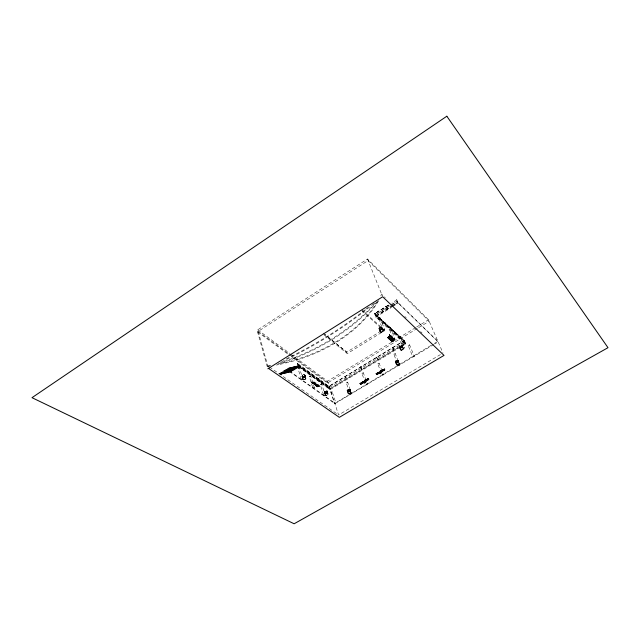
<?xml version="1.0" encoding="UTF-8"?>
<svg xmlns="http://www.w3.org/2000/svg" width="640" height="640" viewBox="0 0 640 640"><rect width="100%" height="100%" fill="white"/><g stroke="black" fill="none" stroke-linecap="round" stroke-linejoin="round"><path stroke-width="0.48" stroke-dasharray="3.2 2.4" d="M404.232 340.496L374.888 313.736M405.168 342.816L375.792 316.136M376.064 373.928L384.52 368.736C386.728 371.784 381.904 367.592 384.8 370L376.832 374.776L376.56 373.512M375.288 315.04L404.664 341.72L375.328 314.944M359.84 383.688L367.6 378.656L368.976 379.848L368.744 378.296L359.784 383.528L361.096 384.568L360.88 383.016L361.008 384.408M329.488 388.616L298.32 366.016L329.432 388.696M297.944 368.32L298.456 367.736L299.432 367.84L303.08 379.752L302.368 380.4L301.584 380.24L297.944 368.32L298.768 368.6L299.472 367.952M301.536 380.128L302.256 379.48L303.08 379.752M297.912 364.904L329.088 387.488L297.952 364.808M309.264 376.496L310.72 376.024L314.424 387.808L313.712 388.44L312.952 388.288L309.264 376.496L310.064 376.768L310.76 376.136M312.912 388.176L313.616 387.544L314.424 387.808M320.2 384.392L321.632 383.928L325.368 395.584L324.672 396.2L323.928 396.056L320.2 384.392L320.976 384.648L321.664 384.032M323.888 395.952L324.592 395.328L325.368 395.584M376.288 374.016C378.152 375.048 384.32 371.152 384.096 369.336M360.296 383.608C362.544 384.696 366.952 380.936 368.304 379.248M315.936 385.096L316.056 386.104L315.656 385.112M316.52 385.512C317.136 388.864 315.288 382.328 317.496 387.192C325.4 385.56 303.184 377.008 319.4 386.04M311.352 381.904L317.936 386.808L311.168 381.952L312.344 383.216M377.64 301.528C355.968 335.984 317.064 356.232 278.04 364.112M380.776 295.88L381.672 294.264L385.28 297.728M378.784 300.536C357.152 336.536 316.616 357.416 276.36 365.056M360.856 384.352L368.904 379.528L367.672 378.792M380.344 372.928L380.608 373.904L380.104 373.064M364.136 382.664L364.56 383.52L364.304 382.544M368.76 378.384L360.12 383.552M384.8 368.76L376.112 373.96M377.224 301.472C351.184 331.672 315.392 352.312 277.656 364.28M376.76 374.496L384.792 369.992L384.52 368.736L375.784 373.928L377.072 374.992L376.728 373.408M391.344 340.024L391.568 341.176L390.76 339.616M375.12 303.08C349.8 331.256 316.08 350.952 280.312 362.752M365.504 382.928L364.952 381.92L365.248 383.008M368.176 379.192L364.512 382.136L360.424 383.808M384.728 370.064C382.608 369.768 379.624 374.352 376.408 374.224M311.888 382.384L317.752 386.552M311.992 382.768L311.488 381.864M317.048 386.392L316.6 385.528L317.48 387.032M365.736 309.28L369.36 306.344M373.944 303.44C345.336 327.304 313.408 347.088 279.6 362.704M365.016 309.872C340.672 329.016 314.168 345.392 286.264 358.816M389.312 336.464L389.32 334.472L389.512 336.544L387.384 337.688L389.256 336.344L394.232 340.752L392.136 341.912M268.136 367.112L257.72 329.808L367.496 258.992L428.536 319.776L443 353.056M267.312 366.896L257.536 331.8L368.12 260.544L429.176 321.24L418.128 327.952M393.776 340L389.144 335.848L393.776 340L394.136 338.76L394.24 340.784M394.152 338.816L389.232 334.624L389.288 335.8M386 306.576L387.272 309.744L385.784 306.304M396.592 299.568L398.296 303.184L438.152 341.896L434.736 343.936M388.488 305.032L375.2 313.32L376.48 316.456L374.976 313.032L376.28 316.592L375.832 316.872L374.568 313.664L375.04 313.408L376.256 316.568M396.896 299.784L391.872 303.12M388.576 305.144L375.2 313.344L388.584 305.168M292.544 367.064L293.496 368.072L292.544 367.064L280.592 374.464L279.744 373.872L279.624 373.456L288.256 368.08L289.224 369.096L288.256 368.08M280.376 373.72L290.112 367.64L291.064 368.656L290.944 368.24L281.224 374.304L280.376 373.72L280.256 373.304L288.872 367.936L289.84 368.952L288.872 367.936M279.744 373.872L289.496 367.792L290.456 368.8L289.496 367.792M375.752 314.664L389.856 305.768M390.624 305.224L397.352 301.144L375.664 314.536M293.752 366.784L294.696 367.784L293.752 366.784L281.856 374.152L280.888 373.144L281.008 373.56L290.72 367.496L291.68 368.504L290.72 367.496M297.336 363.528L297.76 363.272L297.336 363.528L298.288 366.728L298.744 366.488M279.624 373.456L280.472 374.048L291.328 367.352L292.288 368.36L291.328 367.352M280.256 373.304L281.104 373.888L289.712 368.536M294.944 366.496L295.888 367.496L294.944 366.496L283.104 373.832L282.144 372.832L282.264 373.248L291.944 367.208L292.888 368.216L291.944 367.208M296.136 366.216L297.072 367.208L296.136 366.216L284.352 373.52L283.392 372.528L283.512 372.936L293.152 366.92L294.096 367.928L293.152 366.92M282.48 373.992L281.52 372.992L282.48 373.992L292.16 367.952M376.216 315.856L391.152 306.424M391.936 305.904L397.84 302.328L391.96 305.944M289.824 372.152L288.888 371.168L289.824 372.152L298.24 366.928L298.12 366.52L297.312 365.936L285.584 373.216L284.632 372.224L284.752 372.632L294.352 366.64L295.288 367.64L294.352 366.64M376.184 315.728L391.208 306.512M283.728 373.68L282.768 372.68L283.728 373.68L293.368 367.656M393.032 305.704L375.456 316.624L405.304 344.136L330.072 389.608L298.888 366.992L290.48 372.208L290.304 371.6L298.704 366.384M393.864 305.184L398.048 302.584L437.904 341.32L434.48 343.368M298.24 366.928L297.432 366.344L286.808 372.912L285.856 371.92L285.976 372.328L295.544 366.36L296.48 367.352L295.544 366.36M284.968 373.368L284.016 372.376L284.968 373.368L294.568 367.376M297.536 366.664L288.016 372.608L287.08 371.616L287.2 372.024L296.728 366.08L297.536 366.664L297.656 367.072L289.224 372.304L288.288 371.32L289.224 372.304M375.688 317.224L391.6 307.344M392.432 306.824L398.296 303.184M286.192 373.064L285.248 372.072L286.192 373.064L297.896 365.8L330.224 389.208L328.944 385.888L329.96 389.016M288.408 371.728L296.848 366.48L297.656 367.072M287.416 372.76L286.472 371.768L287.416 372.76L296.944 366.808M289.608 371.424L298.024 366.208L298.824 366.784L290.424 372L289.608 371.424L289.488 371.024L334.696 403.064L335.84 402.912L335.256 403.704L334.528 403.56L330.768 392.024L332.096 391.48L335.92 402.992M288.624 372.456L287.688 371.472L288.624 372.456L298.12 366.52M323.728 334.64L347.256 353.6L384.248 330.88L383.664 329.384L346.744 352.128L324.736 334.368M314.136 381.976L312.416 383.192M312.248 383.296L314.176 382.096M314.176 382.288L312.2 383.464L311.144 382.112M393.872 338.84L393.944 340.608L392.024 341.784L387.376 337.648L389.36 336.456M319.24 385.648L317.432 386.744L319.232 385.792M392.456 341.544L387.992 337.288M388.112 337.192L392.84 341.312L388.576 337.128M393.888 340.496L389.072 336.632M290.632 354.024L327.56 381.192L415.808 327.512M416.656 327L428.536 319.776M417.272 328.472L327.464 383.04L288.88 354.768M344.952 376.192L346.272 379.504M360.616 366.696L361.984 370.008L360.864 366.896M376.464 357.088L377.88 360.4L376.712 357.288M393.768 350.432L392.552 347.336M404.048 340.728L405.296 343.816L404.048 340.728L329.128 386.248L403.936 340.84M329.528 387.352L404.488 342.136M329.96 388.672L404.96 343.24M361.728 369.808L360.656 366.672M376.848 374.552L375.88 373.688L383.696 369L384.952 370.056M359.928 383.408L368.392 378.272L368.736 379.632M360.128 383.688L368.536 378.648M376.128 374.096L384.52 368.736M368.616 378.824L360.072 383.432M384.664 369.2L376.232 374.184L375.856 373.848M368.672 379.104L360.568 383.904L368.504 378.8M384.56 369.208L376.552 374.312L384.592 369.08M376.664 374.416L384.56 369.72M368.576 379.512L360.68 384L368.656 379.704M360.84 384.24L368.68 379.504M384.752 369.872L376.824 374.656L376.744 374.168M431.056 345.416L334.528 403.56M433.88 344.448L334.888 403.648L290.48 372.208M440.456 354.568L338.584 414.968L327.56 381.192M389.256 334.704L393.888 338.864M389.264 334.88L393.752 339.648M389.248 335.032L393.984 339.328M389.288 335.296L393.912 339.872L389.264 335.392M393.736 339.24L389.24 334.888M269.864 365.912L267.96 366.48L269.824 366.16M267.784 365.84L271.512 365.216M313.44 382.4C331.12 395.248 302.24 374.176 317.288 386.168C323.032 389.272 302.488 375.536 318.712 386.136L318.712 386.136M381.24 372.424L381.552 373.24M390.952 340.68L390.584 339.728M387.328 337.52L392.168 341.84M269.424 366.984L337.768 414.408M281.008 373.56L281.856 374.152M283.512 372.936L284.352 373.52M282.264 373.248L283.104 373.832M284.752 372.632L285.584 373.216M285.976 372.328L286.808 372.912M287.2 372.024L288.016 372.608M290.112 367.64L290.944 368.24M313.504 382.696L318.368 386.36M318.392 386.352L313.104 382.752M318.176 386.296L313.048 382.784M312.928 382.856L318.048 386.52M311.376 381.976L317.888 386.64M312.312 383.088L317.536 386.848M318.872 385.872L313.76 382.2L319.064 385.928M313.784 382.336L318.92 385.84M297.936 364.832L329.088 387.488M329.776 389.016L328.76 385.888L328.352 386.136L329.4 389.28L405.528 343.232L404.248 340.12L403.824 340.376L405.304 344.136M258.168 331.392L288.688 353.8M289.496 354.384L328.048 382.688M257.536 331.8L288.08 354.184M257.72 329.808L289.832 353.432M360.744 383.736L360.944 384.328L359.88 383.288M388.488 337.056L390.216 339.384L393.168 341.352L388.12 337.04L392.84 341.312M367.6 378.656L368.88 379.688M323.208 333.104L346.728 352.096L347.256 353.6M375.88 373.688L377 374.672M387.72 337.44L392.368 341.424M387.712 337.664L392.504 341.72M387.624 337.512L392.312 341.456M388.888 336.72L393.512 340.896L388.568 336.92M388.944 336.912L393.768 340.952L388.96 336.904M388.464 336.832L393.096 340.976M361.84 310.752L384.248 330.88M393.88 340.68L389.256 336.344M361.984 309.872L383.68 329.424M374.864 313.752L404.192 340.568M374.824 313.824L404.152 340.592M404.76 316.4L406.208 317.784M420.632 331.616L422.08 333M330.8 392.128L331.704 392.208L332.176 391.56M360.864 383.168L360.856 383.704M376.8 373.752L376.936 374.168L376.752 373.488M350.168 394.208L351.6 393.744L347.656 382.224L346.752 382.136L346.24 382.688L350.168 394.208L350.664 393.552L351.568 393.632M384.704 369.544L384.432 368.648M346.272 382.792L347.176 382.888L347.656 382.224M366 384.736L366.904 384.832L367.408 384.16L363.32 372.776L362.424 372.68L361.92 373.352L366 384.736L366.504 384.072L367.408 384.16M361.92 373.352L362.824 373.448L363.32 372.776M382.016 375.16L382.92 375.256L383.44 374.576L379.168 363.216L378.272 363.112L377.76 363.792L382.016 375.16L382.536 374.48L383.44 374.576M377.76 363.792L378.656 363.896L379.168 363.216M398.232 365.456L399.128 365.56L399.664 364.872L395.208 353.536L394.32 353.432L393.792 354.12L398.232 365.456L398.768 364.768L399.664 364.872M393.792 354.12L394.68 354.232L395.208 353.536M388.784 327.784C391.072 328.68 389.728 325.544 388.784 327.784L393.352 339.32M404.704 347.592C402.456 346.744 403.728 349.76 404.704 347.592L400.096 336.176L399.192 336.048L398.648 336.768L403.272 348.456M412.776 356.76L413.664 356.872L414.216 356.168L409.592 344.864L408.712 344.744L408.168 345.448L412.776 356.76L413.328 356.056L414.216 356.168M398.648 336.768L399.552 336.896L400.096 336.176M408.168 345.448L409.056 345.56L409.592 344.864M367.496 258.992L382.424 296.136M401.96 345.664L403.176 348.696M399.344 346.744L400.552 349.776M399.176 346.808L400.32 349.664M390.256 327.176L394.848 338.712M398.12 360.536L399.232 363.376M392.744 347.576L394.008 350.648M380.056 317.848L384.624 329.496M378.56 318.464L383.168 330.408M395.392 361.656L396.568 364.672M382.184 328.248A1.56 0.936 -21.3 0 1 379.936 329.624A1.56 0.936 -21.3 0 1 379.936 327.928A1.56 0.936 -21.3 0 1 382.184 328.248L382.248 328.304A1.56 0.936 -21.3 0 1 379.976 329.712A1.56 0.936 -21.3 0 1 379.976 328.016A1.56 0.936 -21.3 0 1 382.216 328.336M395.232 361.72L396.336 364.56M381.856 327.56L383.064 330.656M379.144 328.68L380.344 331.776M378.976 328.752L380.104 331.672M367.792 378.8L368 379.472M349.952 389.44L350.928 392.296M349.792 389.504L350.832 392.536M347.28 390.528L348.312 393.56M347.12 390.592L348.096 393.456M327.112 390.952L328.12 394.056A1.552 0.872 -18 0 1 325.936 395.376A1.552 0.872 -18 0 1 325.808 393.84A1.552 0.872 -18 0 1 328.12 394.056M326.96 391.016L328.008 394.272A1.376 0.776 -18 0 1 326.072 395.44A1.376 0.776 -18 0 1 325.952 394.08A1.376 0.776 -18 0 1 328.008 394.272M324.36 391.864L325.344 394.928M305.008 375.216A1.6 0.936 -17.1 0 1 302.768 376.592A1.6 0.936 -17.1 0 1 302.584 374.96A1.6 0.936 -17.1 0 1 305.008 375.216L305.92 378.168A1.608 0.936 -17.2 0 1 303.672 379.544A1.608 0.936 -17.2 0 1 303.488 377.912A1.608 0.936 -17.2 0 1 305.92 378.168M304.832 375.256A1.424 0.832 -17.1 0 1 302.848 376.48A1.424 0.832 -17.1 0 1 302.68 375.032A1.424 0.832 -17.1 0 1 304.832 375.256L305.8 378.384A1.432 0.832 -17.2 0 1 303.808 379.608A1.432 0.832 -17.2 0 1 303.64 378.168A1.432 0.832 -17.2 0 1 305.8 378.384M302.072 375.92L303.032 379.056M297.728 363.248L298.824 366.784M297.896 365.8L298.024 366.208M297.312 365.936L297.432 366.344M296.728 366.08L296.848 366.48M281.104 373.888L281.224 374.304M280.472 374.048L280.592 374.464M368.392 378.272L368.56 379.08M297.544 363.672L328.712 386.288L297.544 363.672M385.016 322.536L384.552 322.784L385.824 325.96L386.264 325.688L385.016 322.536M308.504 371.112L308.064 371.344L309.088 374.552L309.504 374.296L308.504 371.112M394.656 331.344L394.192 331.584L395.472 334.736L395.904 334.464L394.656 331.344M318.904 378.696L318.464 378.928L319.496 382.104L319.912 381.856L318.904 378.696M393.704 339.536A0.808 0.472 -21.6 0 0 394.872 338.832A0.808 0.472 -21.6 0 0 393.72 338.68A0.808 0.472 -21.6 0 0 393.704 339.536M378.92 318.696A0.808 0.496 -21.5 0 0 380.088 317.976A0.808 0.496 -21.5 0 0 378.92 317.8A0.808 0.496 -21.5 0 0 378.92 318.696M383.472 330.344A0.816 0.488 -21.4 0 0 384.648 329.624A0.816 0.488 -21.4 0 0 383.48 329.456A0.816 0.488 -21.4 0 0 383.472 330.344M400.168 347.992A1.592 0.92 -21.7 0 0 402.48 346.6A1.592 0.92 -21.7 0 0 400.224 346.304A1.592 0.92 -21.7 0 0 400.168 347.992M401.008 350.088A1.6 0.92 -21.7 0 0 403.32 348.696A1.6 0.92 -21.7 0 0 401.064 348.4A1.6 0.92 -21.7 0 0 401.008 350.088M401.096 349.976A1.416 0.816 -21.7 0 0 403.152 348.736A1.416 0.816 -21.7 0 0 401.144 348.472A1.416 0.816 -21.7 0 0 401.096 349.976M399.952 347.112A1.416 0.824 -21.7 0 0 402 345.88A1.416 0.824 -21.7 0 0 400 345.616A1.416 0.824 -21.7 0 0 399.952 347.112M400.216 347.936A1.512 0.872 -21.7 0 0 402.392 346.616A1.512 0.872 -21.7 0 0 400.264 346.336A1.512 0.872 -21.7 0 0 400.216 347.936A1.512 0.872 -21.7 0 0 402.36 346.536A1.592 0.92 -21.7 0 0 400.192 346.224A1.592 0.92 -21.7 0 0 400.136 347.912A1.592 0.92 -21.7 0 0 402.448 346.52A1.512 0.872 -21.7 0 0 400.232 346.256A1.512 0.872 -21.7 0 0 400.184 347.856M401.168 350.144A1.416 0.816 -21.7 0 0 403.216 348.912A1.416 0.816 -21.7 0 0 401.216 348.648A1.416 0.816 -21.7 0 0 401.168 350.144M400.088 347.784A1.592 0.92 -21.7 0 0 402.392 346.392A1.592 0.92 -21.7 0 0 400.136 346.096A1.592 0.92 -21.7 0 0 400.088 347.784M399.864 347.224A1.592 0.92 -21.7 0 0 402.168 345.84A1.592 0.92 -21.7 0 0 399.92 345.536A1.592 0.92 -21.7 0 0 399.864 347.224M400.128 347.728A1.512 0.872 -21.7 0 0 402.312 346.408A1.512 0.872 -21.7 0 0 400.176 346.128A1.512 0.872 -21.7 0 0 400.128 347.728M380.056 329.928A1.56 0.936 -21.3 0 0 382.296 328.544A1.56 0.936 -21.3 0 0 380.024 328.144A1.56 0.936 -21.3 0 0 380.024 329.84A1.56 0.936 -21.3 0 0 382.264 328.464A1.56 0.936 -21.3 0 0 380.056 328.224A1.56 0.936 -21.3 0 0 380.056 329.928M380.84 332.12A1.656 0.992 -21.3 0 0 383.216 330.664A1.656 0.992 -21.3 0 0 380.848 330.328A1.656 0.992 -21.3 0 0 380.84 332.12M380.928 332A1.472 0.88 -21.3 0 0 383.04 330.704A1.472 0.88 -21.3 0 0 380.936 330.408A1.472 0.88 -21.3 0 0 380.928 332M379.8 329.088A1.464 0.88 -21.3 0 0 381.904 327.792A1.464 0.88 -21.3 0 0 379.8 327.488A1.464 0.88 -21.3 0 0 379.8 329.088M381 332.176A1.472 0.88 -21.3 0 0 383.112 330.88A1.472 0.88 -21.3 0 0 381 330.584A1.472 0.88 -21.3 0 0 381 332.176M379.712 329.208A1.648 0.992 -21.3 0 0 382.08 327.752A1.648 0.992 -21.3 0 0 379.712 327.408A1.648 0.992 -21.3 0 0 379.712 329.208M396.2 362.872A1.56 0.888 -21.3 0 0 398.456 361.52A1.56 0.888 -21.3 0 0 396.24 361.256A1.56 0.888 -21.3 0 0 396.2 362.872M397.016 364.96A1.568 0.888 -21.2 0 0 399.28 363.608A1.568 0.888 -21.2 0 0 397.056 363.336A1.568 0.888 -21.2 0 0 397.016 364.96M397.104 364.848A1.392 0.784 -21.2 0 0 399.112 363.648A1.392 0.784 -21.2 0 0 397.136 363.408A1.392 0.784 -21.2 0 0 397.104 364.848M395.992 362.008A1.384 0.792 -21.3 0 0 398 360.808A1.384 0.792 -21.3 0 0 396.024 360.568A1.384 0.792 -21.3 0 0 395.992 362.008M396.248 362.824A1.48 0.84 -21.3 0 0 398.376 361.544A1.48 0.84 -21.3 0 0 396.28 361.288A1.48 0.84 -21.3 0 0 396.248 362.824A1.56 0.888 -21.3 0 0 398.432 361.448A1.56 0.888 -21.3 0 0 396.208 361.176A1.56 0.888 -21.3 0 0 396.176 362.792M396.216 362.744A1.48 0.84 -21.3 0 0 398.352 361.464A1.48 0.84 -21.3 0 0 396.248 361.208A1.48 0.84 -21.3 0 0 396.216 362.744M397.168 365.024A1.392 0.784 -21.2 0 0 399.176 363.816A1.392 0.784 -21.2 0 0 397.208 363.584A1.392 0.784 -21.2 0 0 397.168 365.024M396.12 362.672A1.56 0.888 -21.3 0 0 398.376 361.32A1.56 0.888 -21.3 0 0 396.16 361.048A1.56 0.888 -21.3 0 0 396.12 362.672M395.904 362.12A1.56 0.888 -21.3 0 0 398.16 360.768A1.56 0.888 -21.3 0 0 395.944 360.496A1.56 0.888 -21.3 0 0 395.904 362.12M396.168 362.616A1.48 0.84 -21.3 0 0 398.296 361.336A1.48 0.84 -21.3 0 0 396.168 361A1.48 0.84 -21.3 0 0 396.128 362.536A1.48 0.84 -21.3 0 0 398.264 361.256A1.48 0.84 -21.3 0 0 396.2 361.08A1.48 0.84 -21.3 0 0 396.168 362.616M396.088 362.584A1.56 0.888 -21.3 0 0 398.344 361.232A1.56 0.888 -21.3 0 0 396.128 360.968A1.56 0.888 -21.3 0 0 396.088 362.584M348.064 391.64A1.536 0.856 -18.9 0 0 350.24 390.336A1.536 0.856 -18.9 0 0 347.992 390.12A1.536 0.856 -18.9 0 0 348.064 391.64A1.448 0.808 -18.9 0 0 350.16 390.352A1.448 0.808 -18.9 0 0 348.032 390.144A1.448 0.808 -18.9 0 0 348.104 391.584M348.808 393.816A1.536 0.856 -18.9 0 0 350.992 392.512A1.536 0.856 -18.9 0 0 348.736 392.296A1.536 0.856 -18.9 0 0 348.808 393.816M348.888 393.712A1.368 0.76 -18.9 0 0 350.824 392.552A1.368 0.76 -18.9 0 0 348.824 392.36A1.368 0.76 -18.9 0 0 348.888 393.712M347.912 390.856A1.36 0.76 -18.9 0 0 349.848 389.696A1.36 0.76 -18.9 0 0 347.848 389.496A1.36 0.76 -18.9 0 0 347.912 390.856M348.944 393.888A1.368 0.76 -18.9 0 0 350.888 392.728A1.368 0.76 -18.9 0 0 348.88 392.536A1.368 0.76 -18.9 0 0 348.944 393.888M348.024 391.512A1.536 0.856 -18.9 0 0 350.2 390.208A1.536 0.856 -18.9 0 0 347.952 389.992A1.536 0.856 -18.9 0 0 348.024 391.512M347.832 390.96A1.528 0.856 -18.9 0 0 350.008 389.656A1.528 0.856 -18.9 0 0 347.76 389.432A1.528 0.856 -18.9 0 0 347.832 390.96M348.064 391.464A1.448 0.808 -18.9 0 0 350.12 390.232A1.448 0.808 -18.9 0 0 347.992 390.024A1.448 0.808 -18.9 0 0 348.064 391.464M348.032 391.376A1.448 0.808 -18.9 0 0 350.088 390.144A1.448 0.808 -18.9 0 0 347.96 389.936A1.448 0.808 -18.9 0 0 348.032 391.376A1.536 0.856 -18.9 0 0 350.168 390.128A1.536 0.856 -18.9 0 0 347.92 389.904A1.536 0.856 -18.9 0 0 347.992 391.432M325.256 393.256A1.552 0.872 -17.9 0 0 327.432 391.936A1.552 0.872 -17.9 0 0 325.128 391.72A1.552 0.872 -17.9 0 0 325.256 393.256M326.016 395.264A1.376 0.776 -18 0 0 327.952 394.096A1.376 0.776 -18 0 0 325.896 393.904A1.376 0.776 -18 0 0 326.016 395.264M325.088 392.376A1.376 0.776 -17.9 0 0 327.016 391.208A1.376 0.776 -17.9 0 0 324.968 391.016A1.376 0.776 -17.9 0 0 325.088 392.376M325.296 393.2A1.464 0.824 -17.9 0 0 327.352 391.96A1.464 0.824 -17.9 0 0 325.168 391.752A1.464 0.824 -17.9 0 0 325.296 393.2M325.224 392.992A1.464 0.824 -17.9 0 0 327.288 391.752A1.464 0.824 -17.9 0 0 325.072 391.456A1.552 0.872 -17.9 0 0 325.192 393.048A1.552 0.872 -17.9 0 0 327.368 391.728A1.552 0.872 -17.9 0 0 325.056 391.512A1.464 0.824 -17.9 0 0 325.2 392.912A1.464 0.824 -17.9 0 0 327.256 391.664A1.464 0.824 -17.9 0 0 325.104 391.544A1.464 0.824 -17.9 0 0 325.224 392.992A1.552 0.872 -17.9 0 0 327.336 391.648A1.552 0.872 -17.9 0 0 325.032 391.424A1.552 0.872 -17.9 0 0 325.16 392.96M325.008 392.48A1.544 0.872 -17.9 0 0 327.184 391.168A1.544 0.872 -17.9 0 0 324.88 390.952A1.544 0.872 -17.9 0 0 325.008 392.48M302.984 377.296A1.608 0.936 -17.1 0 0 305.224 375.92A1.608 0.936 -17.1 0 0 302.8 375.664A1.608 0.936 -17.1 0 0 302.984 377.296M303.752 379.432A1.432 0.832 -17.2 0 0 305.744 378.208A1.432 0.832 -17.2 0 0 303.584 377.984A1.432 0.832 -17.2 0 0 303.752 379.432M303.024 377.24A1.52 0.888 -17.1 0 0 305.136 375.936A1.52 0.888 -17.1 0 0 302.84 375.696A1.52 0.888 -17.1 0 0 303.024 377.24M302.944 377.16A1.608 0.936 -17.1 0 0 305.184 375.784A1.608 0.936 -17.1 0 0 302.76 375.536A1.608 0.936 -17.1 0 0 302.944 377.16M302.984 377.104A1.52 0.888 -17.1 0 0 305.096 375.808A1.52 0.888 -17.1 0 0 302.8 375.568A1.52 0.888 -17.1 0 0 302.984 377.104M302.952 377.024A1.52 0.888 -17.1 0 0 305.072 375.72A1.52 0.888 -17.1 0 0 302.776 375.48A1.52 0.888 -17.1 0 0 302.952 377.024M302.92 377.072A1.608 0.936 -17.1 0 0 305.152 375.704A1.608 0.936 -17.1 0 0 302.728 375.448A1.608 0.936 -17.1 0 0 302.92 377.072"/><path stroke-width="0.96" d="M267.84 368.8L382.68 296.76L444.016 355.4L339.352 417.344L268.496 368.384M446.832 116.224L32 397.68L294.136 523.776L608 347.696L446.832 116.224"/></g></svg>
